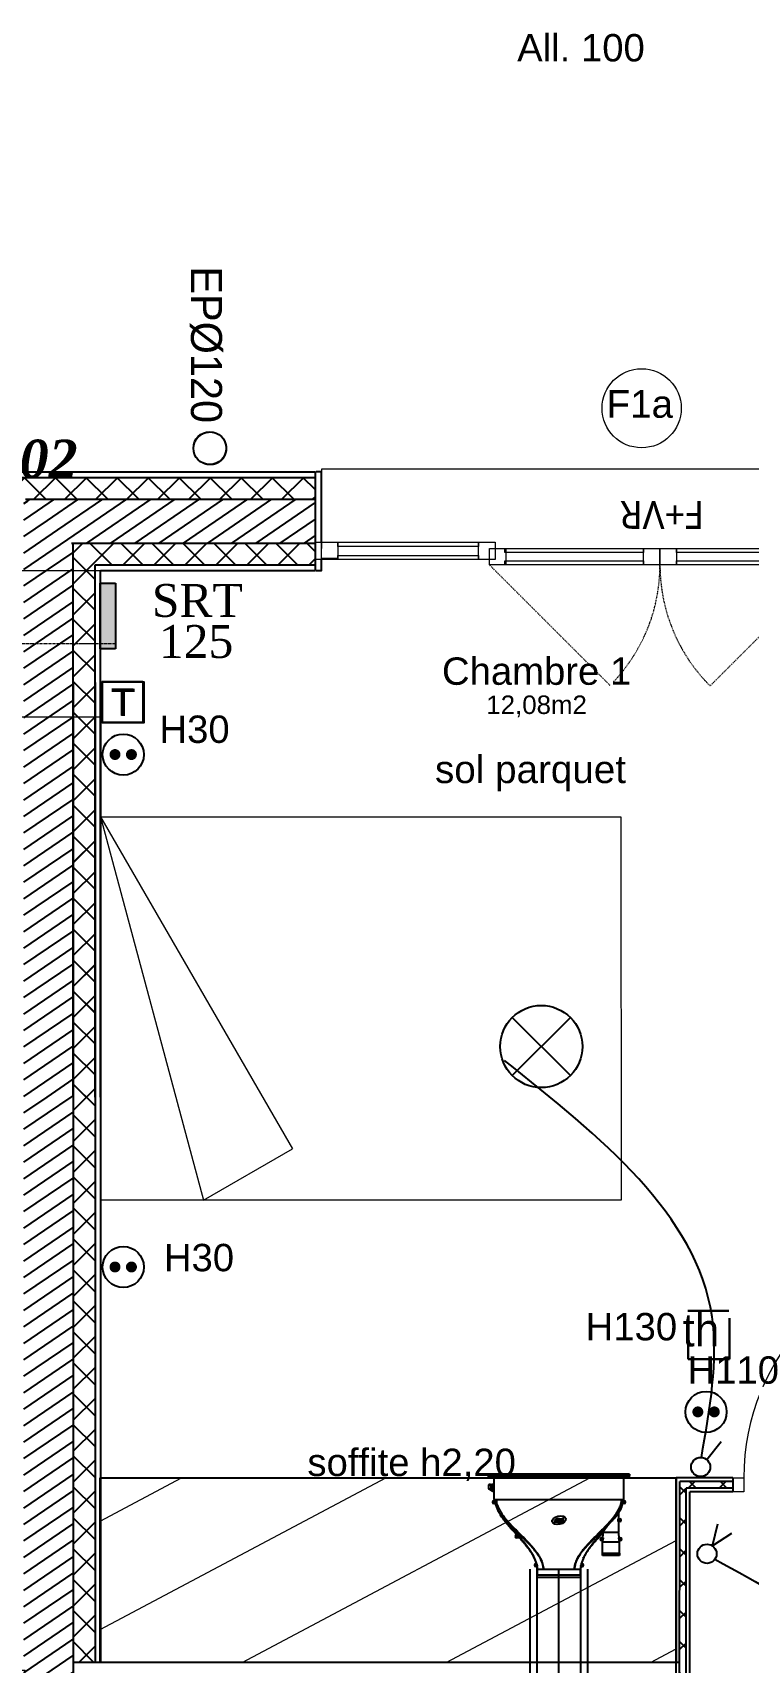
# Model space of a CAD drawing. Header units: millimetres. Extents: x 522027 to 600964, y -380282 to -298602.
# Drawn here: x 582096 to 584708, y -340004 to -334051 of the extents above; entities that cross this region are included whole.
import ezdxf

# ---------------------------------------------------------------- set-up
doc = ezdxf.new("R2010")
doc.units = ezdxf.units.MM
doc.set_wipeout_variables(frame=1)
for name, pattern in [('prelem_vmc', [0.222222, 0.111111, -0.111111]), ('prlm_eu-4', [1.574803, 0.984252, -0.19685, 0.19685, -0.19685]), ('Style de ligne -1', [0.41664, 0.20828, -0.20836])]:
    doc.linetypes.add(name, pattern=pattern)
for name, color, linetype in [('3-BAT C-Niveau -2', 7, 'Continuous'), ('prlm-CHAUFF', 4, 'Continuous'), ('prlm-EAU-EPEXT', 145, 'Continuous'), ('prlm-ELEC-CFA', 1, 'Continuous')]:
    doc.layers.add(name, color=color, linetype=linetype)
for name, color, linetype, lineweight in [('faux plafond', 9, 'Continuous', 15), ('prlm-ELEC-CFO', 1, 'Continuous', 25), ('prlm-VMC', 82, 'Continuous', 25)]:
    doc.layers.add(name, color=color, linetype=linetype, lineweight=lineweight)
doc.styles.add('Arial', font='arial.ttf')
doc.styles.add('Futura Std Book', font='')
doc.styles.add('Helvetica', font='arial.ttf')
doc.styles.add('Lucida Grande', font='')
doc.styles.add('prlm-eau-ep', font='timesbi.ttf', dxfattribs={"height": 18})
doc.styles.add('prlm-elec-cfa', font='comic.ttf', dxfattribs={"height": 12})
doc.styles.add('prlm-vmc', font='pala.ttf', dxfattribs={"height": 14})
doc.styles.get("Standard").update_dxf_attribs({"font": 'arial.ttf'})
doc.styles.get('Futura Std Book').set_extended_font_data('Futura Std Book')
doc.styles.get('Lucida Grande').set_extended_font_data('Lucida Grande')
pattern_1 = [(34.276399, (505201.977, 142745.115), (-23.42441, 44.173488), [])]

# ---------------------------------------------------------------- blocks, each defined once
blk = doc.blocks.new('Groupe-34-1')
at = {"color": 7, "linetype": 'Continuous', "lineweight": 13}
for p, q in [((16523.13, -45693.04), (16586.08, -45823.61)), ((16523.13, -45693.04), (16549.22, -45830.59)), ((16523.13, -45693.04), (16614.5, -45799.12)), ((16586.08, -45823.61), (16614.55, -45799.07)), ((16586.08, -45823.61), (16549.15, -45830.6))]:
    blk.add_line(p, q, dxfattribs=at)
at = {"color": 7, "linetype": 'Continuous', "lineweight": 13, "flags": 128}
blk.add_lwpolyline([(16709.8, -45657.64), (16735.89, -45795.18), (16549.22, -45830.59), (16523.13, -45693.04)], close=True, dxfattribs=at)
blk = doc.blocks.new('Sol parquet')
at = {"color": 7, "insert": (0, -0.78), "char_height": 10.0872, "attachment_point": 2, "line_spacing_factor": 0.834288, "style": 'Helvetica'}
blk.add_mtext('sol parquet', dxfattribs=at)
blk = doc.blocks.new('Groupe-42-1')
at = {"color": 7, "linetype": 'Continuous', "lineweight": 18}
for p, q in [((16637.99, -45992.43), (16676.97, -45999.33)), ((16637.11, -46001.18), (16674.43, -46026.15)), ((16630.87, -46006.35), (16655.22, -46041.81))]:
    blk.add_line(p, q, dxfattribs=at)
at = {"color": 7, "linetype": 'Continuous', "lineweight": 13, "flags": 128}
blk.add_lwpolyline([(16640.91, -46071.55), (16626.02, -45992.95), (16704.63, -45978.06), (16719.51, -46056.67)], close=True, dxfattribs=at)
blk = doc.blocks.new('Groupe-59-1')
at = {"color": 7, "linetype": 'Continuous', "lineweight": 13}
for p, q in [((16517.17, -46011.34), (16554.1, -46004.36)), ((16580.12, -46141.91), (16554.03, -46004.37)), ((16517.17, -46011.34), (16488.7, -46035.89)), ((16580.12, -46141.91), (16517.17, -46011.34)), ((16580.12, -46141.91), (16488.75, -46035.84))]:
    blk.add_line(p, q, dxfattribs=at)
at = {"color": 7, "linetype": 'Continuous', "lineweight": 13, "flags": 128}
blk.add_lwpolyline([(16393.45, -46177.32), (16367.36, -46039.77), (16554.03, -46004.37), (16580.12, -46141.91)], close=True, dxfattribs=at)
blk = doc.blocks.new('FENETRE TYPE 1')
at = {"color": 7, "linetype": 'Style de ligne -1', "lineweight": 5}
for p, q in [((48.17, 60.17), (4, 16)), ((84.68, 59.99), (128.67, 16))]:
    blk.add_line(p, q, dxfattribs=at)
at = {"color": 7, "linetype": 'Continuous', "lineweight": 13}
blk.add_line((0, 16), (0, 14), dxfattribs=at)
at = {"color": 7, "linetype": 'Continuous', "lineweight": 25, "flags": 128}
for points in [[(-2, 18), (0, 18), (0, 14)], [(192, 18), (190, 18), (190, 14)], [(0, 8), (0, -18), (-2, -18)], [(190, 7.7), (190, -18), (192, -18)]]:
    blk.add_lwpolyline(points, dxfattribs=at)
at = {"color": 7, "linetype": 'Continuous', "lineweight": 13, "flags": 128}
for points in [[(-2, 14), (6, 14), (6, 8), (-2, 8)], [(4, 16), (10, 16), (10, 10), (4, 10)], [(10, 16), (60.46, 16), (60.46, 14.5), (10, 14.5)], [(60.46, 16), (66.46, 16), (66.46, 10), (60.46, 10)], [(66.46, 16), (72.46, 16), (72.46, 10), (66.46, 10)], [(72.46, 16), (123.05, 16), (123.05, 14.5), (72.46, 14.5)], [(122.67, 16), (128.67, 16), (128.67, 10), (122.67, 10)], [(126.67, 14), (132.67, 14), (132.67, 7.7), (126.67, 7.7)], [(132.67, 14), (184, 14), (184, 12.5), (132.67, 12.5)], [(184, 14), (192.25, 14), (192.25, 7.7), (184, 7.7)], [(184, 13.7), (190, 13.7), (190, 7.7), (184, 7.7)], [(10, 11.5), (60.46, 11.5), (60.46, 10), (10, 10)], [(72.46, 11.5), (123.05, 11.5), (123.05, 10), (72.46, 10)], [(132.67, 9.2), (184, 9.2), (184, 7.7), (132.67, 7.7)]]:
    blk.add_lwpolyline(points, close=True, dxfattribs=at)
blk.add_lwpolyline([(0, 10), (0, -19), (190, -19), (190, 10)], dxfattribs=at)
at = {"color": 7, "linetype": 'Style de ligne -1', "lineweight": 5}
for centre, radius, start, end in [((4, 16), 62.46, 360, 45), ((128.67, 16), 62.21, 136.63922, 180)]:
    blk.add_arc(centre, radius, start, end, dxfattribs=at)
at = {"color": 7, "insert": (50.38, 2.81), "char_height": 10.161, "attachment_point": 1, "line_spacing_factor": 0.978845, "style": 'Lucida Grande'}
blk.add_mtext('F+VR ', dxfattribs=at)
blk = doc.blocks.new('Groupe-120-1')
at = {"color": 7, "linetype": 'Continuous', "lineweight": 5}
blk.add_circle((16689.45, -45509.63), 14.45, dxfattribs=at)
at = {"color": 7, "insert": (16675.64, -45505.52), "char_height": 10.087, "attachment_point": 1, "rotation": 10.72359, "line_spacing_factor": 0.834288, "style": 'Helvetica'}
blk.add_mtext('F1a', dxfattribs=at)
blk = doc.blocks.new('Groupe-166-1')
at = {"color": 7, "linetype": 'Continuous', "lineweight": 5}
blk.add_open_spline([(16541.43, -45557.9), (16542.63, -45556.84), (16543.64, -45553.8), (16543, -45550.66), (16540.88, -45548.26), (16537.84, -45547.25), (16534.7, -45547.89), (16532.3, -45550.01), (16531.29, -45553.05), (16531.93, -45556.19), (16534.05, -45558.59), (16537.09, -45559.6), (16540.23, -45558.96), (16541.43, -45557.9)], degree=2, dxfattribs=at)
blk = doc.blocks.new('Groupe-167-1')
at = {"color": 7}
blk.add_blockref('Groupe-166-1', (0, 0), dxfattribs=at)
at = {"color": 7, "insert": (16529.3, -45487.21), "char_height": 11.327, "attachment_point": 1, "rotation": 280.72359, "line_spacing_factor": 0.962448, "style": 'Futura Std Book'}
blk.add_mtext('EPØ120', dxfattribs=at)
blk = doc.blocks.new('MTC 125-H3')
at = {"color": 8, "linetype": 'prlm_eu-4', "lineweight": 18, "true_color": 0x808080}
for q in [(0, 25.57), (0, 19.68)]:
    blk.add_line((0, -23.6), q, dxfattribs=at)
at = {"color": 7, "linetype": 'Continuous', "lineweight": 18, "flags": 128}
blk.add_lwpolyline([(3.09, 42.18), (-3.09, 42.18), (-5.59, 42.18), (0, 29.68), (5.59, 42.18)], close=True, dxfattribs=at)
at = {"color": 7, "linetype": 'Continuous', "lineweight": 13, "flags": 128}
blk.add_lwpolyline([(-26.8, 18.02), (26.8, 18.02), (26.8, -18), (-26.8, -18)], close=True, dxfattribs=at)
at = {"color": 1, "linetype": 'prelem_vmc', "lineweight": 13, "flags": 128}
blk.add_lwpolyline([(-26.8, 18.02), (26.8, 18.02), (26.8, -18), (-26.8, -18)], close=True, dxfattribs=at)
at = {"color": 7, "insert": (-9.53, 77.85), "char_height": 7.5654, "attachment_point": 2, "rotation": 90, "line_spacing_factor": 0.834288, "style": 'Helvetica'}
blk.add_mtext("Entrée d'air\\P maçonnée", dxfattribs=at)
blk = doc.blocks.new('xi.VV')
at = {"layer": 'prlm-ELEC-CFO', "color": 0}
blk.add_lwpolyline([(6.95, 3.42), (0.01, -1.13), (1.91, 6.95)], dxfattribs=at)
blk.add_circle((-2, -4), 3.5, dxfattribs=at)
blk = doc.blocks.new('xi.TEL')
at = {"layer": 'prlm-ELEC-CFA', "color": 0, "linetype": 'ByBlock', "lineweight": -2, "flags": 128}
blk.add_lwpolyline([(-7.5, 7.5), (7.5, 7.5), (7.5, -7.5), (-7.5, -7.5)], close=True, dxfattribs=at)
at = {"layer": 'prlm-ELEC-CFA', "color": 0, "linetype": 'ByBlock', "insert": (0, 0), "char_height": 10, "width": 11.36, "attachment_point": 5}
blk.add_mtext('{\\fVerdana|b0|i0|c0|p34;T}', dxfattribs=at)
blk = doc.blocks.new('xi.PC')
at = {"color": 0, "lineweight": 5}
blk.add_wipeout([(-7.5, -7.5), (7.5, -7.5), (7.5, 7.5), (-7.5, 7.5)], dxfattribs=at).dxf.layer = 'prlm-ELEC-CFO'
at = {"layer": 'prlm-ELEC-CFO', "color": 0, "linetype": 'ByBlock', "lineweight": 5, "const_width": 2}
for points in [[(-4, 0, 1), (-2, 0, 1)], [(2, 0, 1), (4, 0, 1)]]:
    blk.add_lwpolyline(points, format="xyb", close=True, dxfattribs=at)
at = {"layer": 'prlm-ELEC-CFO', "color": 0, "linetype": 'ByBlock', "lineweight": -2}
blk.add_circle((0, 0), 7.5, dxfattribs=at)
blk = doc.blocks.new('xi.PCHD')
at = {"color": 0, "lineweight": 5}
blk.add_wipeout([(-7.5, -7.5), (7.5, -7.5), (7.5, 7.5), (-7.5, 7.5)], dxfattribs=at).dxf.layer = 'prlm-ELEC-CFO'
at = {"layer": 'prlm-ELEC-CFO', "color": 0, "linetype": 'ByBlock', "lineweight": 5, "const_width": 2}
for points in [[(-4, 0, 1), (-2, 0, 1)], [(2, 0, 1), (4, 0, 1)]]:
    blk.add_lwpolyline(points, format="xyb", close=True, dxfattribs=at)
at = {"layer": 'prlm-ELEC-CFO', "color": 0, "linetype": 'ByBlock', "lineweight": -2}
blk.add_circle((0, 0), 7.5, dxfattribs=at)
blk = doc.blocks.new('xi.SA')
at = {"layer": 'prlm-ELEC-CFO', "color": 0}
blk.add_lwpolyline([(0.2, -1.28), (5.5, 5.28)], dxfattribs=at)
blk.add_circle((-2, -4), 3.5, dxfattribs=at)
blk = doc.blocks.new('xi.PTCE')
at = {"layer": 'prlm-ELEC-CFO', "color": 0}
for points in [[(-10.61, 10.61), (10.61, -10.61)], [(10.61, 10.61), (-10.61, -10.61)]]:
    blk.add_lwpolyline(points, dxfattribs=at)
at = {"layer": 'prlm-ELEC-CFO', "color": 0, "linetype": 'ByBlock'}
blk.add_circle((0, 0), 15, dxfattribs=at)

msp = doc.modelspace()

# ---------------------------------------------------------------- hatches: boundary and pattern name
h = msp.add_hatch()
h.set_pattern_fill('02_ISOLANT', color=256, scale=10, angle=89.98348, style=0, pattern_type=2)
h.set_pattern_definition([(134.983475, (505019.33, 142779.7), (-56.584855, -56.552225), []), (224.983475, (505019.33, 142779.7), (-56.552225, 56.584855), [])])
h.paths.add_polyline_path([(584457.2, -341011.5), (584481.2, -341011.5), (584481.7, -339367.3), (584457.7, -339343.3)])
h = msp.add_hatch()
h.set_pattern_fill('02_ISOLANT', color=256, scale=10, angle=-179.99942, style=0, pattern_type=2)
h.set_pattern_definition([(225.000578, (505019.33, 142779.7), (56.569113, -56.567972), []), (315.000578, (505019.33, 142779.7), (-56.567972, -56.569113), [])])
h.paths.add_polyline_path([(584652.2, -339367.3), (584652.2, -339343.3), (584457.7, -339343.3), (584481.7, -339367.3)])
at = {"layer": '3-BAT C-Niveau -2'}
h = msp.add_hatch(dxfattribs=at)
h.set_pattern_fill('02_ISOLANT', color=256, scale=10, angle=-0.00001, style=0, pattern_type=2)
h.set_pattern_definition([(44.999993, (505019.33, 142779.7), (-56.568536, 56.568549), []), (134.999993, (505019.33, 142779.7), (56.568549, 56.568536), [])])
h.paths.add_polyline_path([(581984.8, -335675.6), (582069.3, -335755.6), (583127.8, -335755.6), (583127.8, -335675.6)])
h = msp.add_hatch(dxfattribs=at)
h.set_pattern_fill('MURS MACONNERIE-2', color=256, scale=10, angle=-10.7236, style=0, pattern_type=2)
h.set_pattern_definition(pattern_1)
h.paths.add_polyline_path([(582063.7, -337938.9), (582243.7, -337938.9), (582243.7, -335920.9), (582063.7, -335750.4)])
h = msp.add_hatch(dxfattribs=at)
h.set_pattern_fill('MURS MACONNERIE-2', color=256, scale=10, angle=-10.7236, style=0, pattern_type=2)
h.set_pattern_definition(pattern_1)
h.paths.add_polyline_path([(582069.3, -335755.6), (582238.2, -335915.6), (583127.8, -335915.6), (583127.8, -335755.6)])
h = msp.add_hatch(dxfattribs=at)
h.set_pattern_fill('02_ISOLANT', color=256, scale=10, angle=-0.00001, style=0, pattern_type=2)
h.set_pattern_definition([(44.999993, (505019.33, 142779.7), (-56.568536, 56.568549), []), (134.999993, (505019.33, 142779.7), (56.568549, 56.568536), [])])
h.paths.add_polyline_path([(582238.2, -335915.6), (582322.6, -335995.6), (583127.8, -335995.6), (583127.8, -335915.6)])
h = msp.add_hatch(dxfattribs=at)
h.set_pattern_fill('02_ISOLANT', color=256, scale=10, angle=89.99999, style=0, pattern_type=2)
h.set_pattern_definition([(134.999993, (505019.33, 142779.7), (-56.568549, -56.568536), []), (224.999993, (505019.33, 142779.7), (-56.568536, 56.568549), [])])
h.paths.add_polyline_path([(582243.7, -337938.9), (582323.7, -337938.9), (582323.7, -335996.7), (582243.7, -335920.9)])
h = msp.add_hatch(dxfattribs=at)
h.set_pattern_fill('02_ISOLANT', color=256, scale=10, angle=-90.00001, style=0, pattern_type=2)
h.set_pattern_definition([(314.999993, (505019.33, 142779.7), (56.568549, 56.568536), []), (44.999993, (505019.33, 142779.7), (56.568536, -56.568549), [])])
h.paths.add_polyline_path([(582323.6, -336424.5), (582243.6, -336424.5), (582243.6, -340003.6), (582323.6, -340003.6)])
h = msp.add_hatch(dxfattribs=at)
h.set_pattern_fill('MURS MACONNERIE-2', color=256, scale=10, angle=-10.7236, style=0, pattern_type=2)
h.set_pattern_definition(pattern_1)
h.paths.add_polyline_path([(582063.6, -342629.2), (582243.6, -342629.2), (582243.7, -337938.9), (582063.7, -337938.9)])
at = {"layer": 'faux plafond'}
h = msp.add_hatch(dxfattribs=at)
h.set_pattern_fill('BA 13', color=256, scale=10, angle=-10.7236, style=0, pattern_type=2)
h.set_pattern_definition([(207.93621, (505019.33, 142779.7), (-142.2261, 319.79952), [])])
h.paths.add_polyline_path([(582341.8, -339330.3), (584444.6, -339330.3), (584444.6, -340003.6), (582341.8, -340003.6)])
at = {"layer": 'prlm-VMC'}
msp.add_hatch(color=256, dxfattribs=at).paths.add_polyline_path([(582398.1, -336062.2), (582398.1, -336302.2), (582342.1, -336302.2), (582342.1, -336062.2)])

# ---------------------------------------------------------------- linework, layer by layer
for p, q in [((584444.2, -341011.5), (584444.7, -339330.3)), ((584444.2, -341011.5), (584444.7, -339330.3)), ((584652.2, -339330.3), (584444.7, -339330.3)), ((584457.2, -341011.5), (584457.7, -339343.3)), ((584457.2, -341011.5), (584457.7, -339343.3)), ((584652.2, -339343.3), (584457.7, -339343.3)), ((584652.2, -339343.3), (584457.7, -339343.3)), ((584652.2, -339330.3), (584652.2, -339380.3)), ((584481.2, -341011.5), (584481.7, -339367.3)), ((584481.2, -341011.5), (584481.7, -339367.3)), ((584652.2, -339367.3), (584481.7, -339367.3)), ((584652.2, -339367.3), (584481.7, -339367.3)), ((584494.2, -341011.5), (584494.7, -339380.3)), ((584652.2, -339380.3), (584494.7, -339380.3)), ((584652.2, -339380.3), (584494.7, -339380.3)), ((584454.7, -340003.8), (582243.6, -340003.6)), ((582793.5, -340003.6), (582243.6, -340003.6))]:
    msp.add_line(p, q)
at = {"ltscale": 50.8, "flags": 128}
msp.add_lwpolyline([(582341.8, -339330.3), (584444.6, -339330.3), (584444.6, -340003.6), (582341.8, -340003.6)], close=True, dxfattribs=at)
at = {"color": 7, "linetype": 'Continuous', "lineweight": 13, "flags": 128}
msp.add_lwpolyline([(584652.2, -339330.3), (584692.2, -339330.3), (584692.2, -339380.3), (584652.2, -339380.3)], close=True, dxfattribs=at)
at = {"color": 7, "linetype": 'Continuous', "lineweight": 5}
msp.add_arc((585522.2, -339330.3), 830.5, 92.07027, 180.00058, dxfattribs=at)
at = {"layer": '3-BAT C-Niveau -2'}
for p, q in [((581963.7, -335655.6), (583127.8, -335655.6)), ((581963.7, -335655.6), (583127.8, -335655.6)), ((583127.8, -336015.6), (583127.8, -335655.6)), ((581984.8, -335675.6), (583127.8, -335675.6)), ((582069.3, -335755.6), (583127.8, -335755.6)), ((582069.3, -335755.6), (583127.8, -335755.6)), ((582238.2, -335915.6), (583127.8, -335915.6)), ((582243.7, -337938.9), (582243.7, -335920.9)), ((582322.6, -335995.6), (583127.8, -335995.6)), ((582323.7, -337938.9), (582323.7, -335996.7)), ((582343.7, -337938.9), (582343.7, -336015.6)), ((582343.7, -337938.9), (582343.7, -336015.6)), ((582343.7, -336015.6), (583127.8, -336015.6)), ((582343.7, -336015.6), (583127.8, -336015.6)), ((582243.6, -336424.5), (582243.6, -340003.6)), ((582243.6, -336424.5), (582243.6, -340003.6)), ((582323.6, -336424.5), (582323.6, -340003.6)), ((582343.6, -336424.5), (582343.6, -340003.6)), ((582343.6, -336424.5), (582343.6, -340003.6)), ((582243.7, -337938.9), (582243.6, -342629.2)), ((582243.7, -337938.9), (582243.6, -342629.2))]:
    msp.add_line(p, q, dxfattribs=at)
at = {"layer": 'prlm-CHAUFF', "ltscale": 50}
for p, q in [((583759.4, -339315.9), (583759.4, -339320.8)), ((584274.4, -339315.9), (583759.4, -339315.9)), ((583759.4, -339320.8), (584274.4, -339320.8)), ((583759.4, -339321.6), (583759.4, -339320.8)), ((583759.4, -339328.9), (583759.4, -339321.6)), ((584274.4, -339321.6), (583759.4, -339321.6)), ((583759.4, -339328.9), (584274.4, -339328.9)), ((583759.8, -339355.4), (583760.2, -339354.9)), ((583769.7, -339355.4), (583759.8, -339355.4)), ((583759.8, -339355.4), (583759.8, -339369)), ((583760.2, -339354.9), (583760.3, -339354.9)), ((583760.3, -339354.9), (583770.5, -339354.9)), ((583761.4, -339354), (583760.5, -339354.9)), ((583761.8, -339354), (583760.9, -339354.9)), ((583761.6, -339354.2), (583761.4, -339354)), ((583762.4, -339354), (583761.5, -339354.9)), ((583762.1, -339354.3), (583761.8, -339354)), ((583763.3, -339354), (583762.4, -339354.9)), ((583762.9, -339354.4), (583762.4, -339354)), ((583763.8, -339354.5), (583763.3, -339354)), ((583764.3, -339354), (583763.4, -339354.9)), ((583764, -339354), (583763.6, -339354.3)), ((583764.2, -339354.2), (583764, -339354)), ((583765, -339354.6), (583764.3, -339354)), ((583765.6, -339354), (583764.7, -339354.9)), ((583766.3, -339354.7), (583765.6, -339354)), ((583766.4, -339354), (583766, -339354.4)), ((583767.1, -339354), (583766.2, -339354.9)), ((583766.7, -339354.3), (583766.4, -339354)), ((583767.9, -339354.8), (583767.1, -339354)), ((583768.7, -339354), (583767.8, -339354.9)), ((583769.6, -339354.9), (583768.7, -339354)), ((583769.2, -339354), (583769, -339354.2)), ((583769.9, -339354.7), (583769.2, -339354)), ((583770.6, -339354), (583769.7, -339354.9)), ((583769.7, -339355.4), (583770.5, -339354.9)), ((583769.7, -339369), (583769.7, -339355.4)), ((583770.5, -339354.9), (583776.3, -339354.9)), ((583770.5, -339354.9), (583770.5, -339354.9)), ((583770.5, -339354.9), (583770.5, -339369.3)), ((583771.5, -339354.9), (583770.6, -339354)), ((583772.1, -339354), (583771.3, -339354.7)), ((583772.6, -339354.6), (583772.1, -339354)), ((583773.2, -339354), (583772.3, -339354.9)), ((583774.1, -339354.9), (583773.2, -339354)), ((583774.5, -339354), (583773.9, -339354.6)), ((583775.1, -339354.5), (583774.5, -339354)), ((583775.6, -339354), (583774.7, -339354.9)), ((583776.5, -339354.9), (583775.6, -339354)), ((583779.9, -339354.9), (583776.3, -339354.9)), ((583776.3, -339354.9), (583776.3, -339373)), ((583778, -339354), (583777.1, -339354.9)), ((583778.9, -339354.9), (583778, -339354)), ((584254.4, -339315.9), (583779.4, -339315.9)), ((583779.4, -339316), (583779.4, -339315.9)), ((583779.4, -339315.9), (583779.6, -339316)), ((583779.4, -339316), (584254.4, -339316)), ((584254.4, -339316.1), (583779.4, -339316.1)), ((583779.4, -339316.3), (583779.4, -339316.1)), ((583779.4, -339316.1), (583780.1, -339316.3)), ((583779.4, -339316.3), (584254.4, -339316.3)), ((584254.4, -339316.5), (583779.4, -339316.5)), ((583779.4, -339316.9), (583779.4, -339316.5)), ((583779.4, -339316.5), (583780.5, -339316.9)), ((583779.4, -339316.9), (584254.4, -339316.9)), ((584254.4, -339317.3), (583779.4, -339317.3)), ((583779.4, -339317.8), (583779.4, -339317.3)), ((583779.4, -339317.3), (583780.9, -339317.8)), ((583779.4, -339317.8), (584254.4, -339317.8)), ((584254.4, -339318.3), (583779.4, -339318.3)), ((583779.4, -339318.9), (583779.4, -339318.3)), ((583779.4, -339318.3), (583781.4, -339318.9)), ((583779.4, -339318.9), (584254.4, -339318.9)), ((583779.9, -339354.5), (583779.5, -339354.9)), ((583779.9, -339408.9), (583779.9, -339328.9)), ((584252.4, -339318.9), (584254.4, -339318.3)), ((584252.8, -339317.8), (584254.4, -339317.3)), ((584253.3, -339316.9), (584254.4, -339316.5)), ((584253.7, -339316.3), (584254.4, -339316.1)), ((584253.9, -339408.9), (584253.9, -339328.9)), ((584254.2, -339316), (584254.4, -339315.9)), ((584254.4, -339315.9), (584254.4, -339316)), ((584254.4, -339316.1), (584254.4, -339316.3)), ((584254.4, -339316.5), (584254.4, -339316.9)), ((584254.4, -339317.3), (584254.4, -339317.8)), ((584254.4, -339318.3), (584254.4, -339318.9)), ((584274.4, -339315.9), (584274.4, -339320.8)), ((584274.4, -339320.8), (584274.4, -339321.6)), ((584274.4, -339328.9), (584274.4, -339321.6)), ((583766.3, -339373.5), (583762.9, -339371.3)), ((583764.1, -339371.4), (583766.7, -339373.1)), ((583766.3, -339373.5), (583766.7, -339373.1)), ((583766.5, -339373.6), (583766.3, -339373.5)), ((583766.5, -339373.6), (583766.8, -339373.2)), ((583772.5, -339377.2), (583766.5, -339373.6)), ((583766.7, -339373.1), (583766.7, -339371.4)), ((583766.7, -339373.1), (583766.8, -339373.2)), ((583766.8, -339371.4), (583766.8, -339373.2)), ((583766.8, -339373.2), (583772.8, -339376.8)), ((583770.5, -339369.3), (583769.7, -339369)), ((583770.5, -339369.3), (583776.3, -339373)), ((583771.5, -339371.3), (583774.9, -339373.5)), ((583772.8, -339376.8), (583772.5, -339377.2)), ((583772.8, -339376.8), (583772.8, -339372.1)), ((583773.3, -339372.5), (583773.3, -339377.4)), ((583773.3, -339377.4), (583773.6, -339377.8)), ((583773.3, -339377.4), (583773.3, -339377.4)), ((583774.9, -339373.5), (583775.1, -339373.6)), ((583775.1, -339373.6), (583779.9, -339376.9)), ((583776.3, -339373), (583779.9, -339375.5)), ((583777.3, -339419.4), (583777.3, -339418.4)), ((583777.3, -339418.4), (583778.4, -339418.4)), ((583778.4, -339417.3), (583779.4, -339417.3)), ((583778.4, -339418.4), (583778.4, -339417.3)), ((583778.9, -339413.9), (583783.3, -339413.9)), ((583779.4, -339417.3), (583779.4, -339418.4)), ((583779.4, -339418.4), (583780.5, -339418.4)), ((583779.9, -339408.9), (584253.9, -339408.9)), ((583780.5, -339418.4), (583780.5, -339419.4)), ((583783.3, -339413), (583783.3, -339413.9)), ((584250.5, -339413), (584250.5, -339413.9)), ((584250.5, -339413.9), (584254.9, -339413.9)), ((584253.3, -339419.4), (584253.3, -339418.4)), ((584253.3, -339418.4), (584254.4, -339418.4)), ((584254.4, -339417.3), (584255.4, -339417.3)), ((584254.4, -339418.4), (584254.4, -339417.3)), ((584255.4, -339417.3), (584255.4, -339418.4)), ((584255.4, -339418.4), (584256.5, -339418.4)), ((584256.5, -339418.4), (584256.5, -339419.4)), ((583778.4, -339419.4), (583777.3, -339419.4)), ((583778.4, -339420.4), (583778.4, -339419.4)), ((583779.4, -339420.4), (583778.4, -339420.4)), ((583785, -339423.9), (583778.9, -339423.9)), ((583779.4, -339419.4), (583779.4, -339420.4)), ((583780.5, -339419.4), (583779.4, -339419.4)), ((584234.9, -339457.7), (584234.9, -339478.9)), ((584234.9, -339457.7), (584234.9, -339478.9)), ((584254.9, -339423.9), (584248.8, -339423.9)), ((584254.4, -339419.4), (584253.3, -339419.4)), ((584254.4, -339420.4), (584254.4, -339419.4)), ((584255.4, -339420.4), (584254.4, -339420.4)), ((584255.4, -339419.4), (584255.4, -339420.4)), ((584256.5, -339419.4), (584255.4, -339419.4)), ((584178.9, -339527.3), (584158.2, -339548.9)), ((584158.2, -339548.9), (584178.9, -339527.3)), ((584178.9, -339527.3), (584178.9, -339528.9)), ((584178.9, -339527.3), (584178.9, -339528.9)), ((584234.9, -339528.9), (584178.9, -339528.9)), ((584233.4, -339488.9), (584233.4, -339478.9)), ((584233.4, -339478.9), (584238.9, -339478.9)), ((584238.9, -339488.9), (584233.4, -339488.9)), ((584234.9, -339488.9), (584234.9, -339528.9)), ((584234.9, -339488.9), (584234.9, -339528.9)), ((584237.3, -339484.4), (584237.3, -339483.4)), ((584237.3, -339483.4), (584238.4, -339483.4)), ((584238.4, -339484.4), (584237.3, -339484.4)), ((584238.4, -339482.3), (584239.4, -339482.3)), ((584238.4, -339483.4), (584238.4, -339482.3)), ((584238.4, -339485.4), (584238.4, -339484.4)), ((584239.4, -339485.4), (584238.4, -339485.4)), ((584239.4, -339482.3), (584239.4, -339483.4)), ((584239.4, -339483.4), (584240.5, -339483.4)), ((584239.4, -339484.4), (584239.4, -339485.4)), ((584240.5, -339484.4), (584239.4, -339484.4)), ((584240.5, -339483.4), (584240.5, -339484.4)), ((583860.9, -339544.4), (583860.9, -339543.4)), ((583860.9, -339543.4), (583862, -339543.4)), ((583862, -339544.4), (583860.9, -339544.4)), ((583862, -339542.3), (583863, -339542.3)), ((583862, -339543.4), (583862, -339542.3)), ((583862, -339545.4), (583862, -339544.4)), ((583863, -339545.4), (583862, -339545.4)), ((583862.5, -339538.9), (583868.6, -339538.9)), ((583878.6, -339548.9), (583862.5, -339548.9)), ((583863, -339542.3), (583863, -339543.4)), ((583863, -339543.4), (583864, -339543.4)), ((583863, -339544.4), (583863, -339545.4)), ((583864, -339544.4), (583863, -339544.4)), ((583864, -339543.4), (583864, -339544.4)), ((583868.6, -339538.9), (583878.6, -339548.9)), ((584171.3, -339554.4), (584171.3, -339553.4)), ((584171.3, -339553.4), (584172.4, -339553.4)), ((584172.4, -339554.4), (584171.3, -339554.4)), ((584172.4, -339552.3), (584173.4, -339552.3)), ((584172.4, -339553.4), (584172.4, -339552.3)), ((584172.4, -339555.4), (584172.4, -339554.4)), ((584173.4, -339555.4), (584172.4, -339555.4)), ((584172.9, -339548.9), (584178.4, -339548.9)), ((584177.2, -339558.9), (584172.9, -339558.9)), ((584173.4, -339552.3), (584173.4, -339553.4)), ((584173.4, -339553.4), (584174.5, -339553.4)), ((584173.4, -339554.4), (584173.4, -339555.4)), ((584174.5, -339554.4), (584173.4, -339554.4)), ((584174.5, -339553.4), (584174.5, -339554.4)), ((584175.4, -339563.9), (584238.4, -339563.9)), ((584175.4, -339604.9), (584175.4, -339563.9)), ((584175.4, -339604.9), (584175.4, -339563.9)), ((584178.4, -339549.4), (584177.2, -339558.9)), ((584178.4, -339548.9), (584178.4, -339549.4)), ((584235.4, -339549.4), (584235.4, -339548.9)), ((584235.4, -339548.9), (584240.9, -339548.9)), ((584236.6, -339558.9), (584235.4, -339549.4)), ((584240.9, -339558.9), (584236.6, -339558.9)), ((584238.4, -339604.9), (584238.4, -339563.9)), ((584238.4, -339604.9), (584238.4, -339563.9)), ((584239.3, -339554.4), (584239.3, -339553.4)), ((584239.3, -339553.4), (584240.4, -339553.4)), ((584240.4, -339554.4), (584239.3, -339554.4)), ((584240.4, -339552.3), (584241.4, -339552.3)), ((584240.4, -339553.4), (584240.4, -339552.3)), ((584240.4, -339555.4), (584240.4, -339554.4)), ((584241.4, -339555.4), (584240.4, -339555.4)), ((584241.4, -339552.3), (584241.4, -339553.4)), ((584241.4, -339553.4), (584242.5, -339553.4)), ((584242.5, -339554.4), (584241.4, -339554.4)), ((584241.4, -339554.4), (584241.4, -339555.4)), ((584242.5, -339553.4), (584242.5, -339554.4)), ((583922.8, -339613.7), (583923.1, -339613.7)), ((583925.7, -339619.1), (583926, -339619.1)), ((583930.7, -339648.4), (583931.8, -339648.4)), ((583930.7, -339649.4), (583930.7, -339648.4)), ((583931.8, -339649.4), (583930.7, -339649.4)), ((583931.8, -339647.3), (583932.8, -339647.3)), ((583931.8, -339648.4), (583931.8, -339647.3)), ((583931.8, -339650.4), (583931.8, -339649.4)), ((583932.8, -339650.4), (583931.8, -339650.4)), ((583932.3, -339643.9), (583935.3, -339643.9)), ((583937.8, -339653.9), (583932.3, -339653.9)), ((583932.8, -339647.3), (583932.8, -339648.4)), ((583932.8, -339648.4), (583933.9, -339648.4)), ((583933.9, -339649.4), (583932.8, -339649.4)), ((583932.8, -339649.4), (583932.8, -339650.4)), ((583933.9, -339648.4), (583933.9, -339649.4)), ((583935.3, -339643.9), (583937.3, -339650.7)), ((583937.3, -339650.7), (583937.8, -339653.9)), ((584095.9, -339653.9), (584096.4, -339650.7)), ((584095.9, -339653.9), (584101.5, -339653.9)), ((584098.5, -339643.9), (584096.4, -339650.7)), ((584101.5, -339643.9), (584098.5, -339643.9)), ((584099.9, -339648.4), (584101, -339648.4)), ((584099.9, -339649.4), (584099.9, -339648.4)), ((584101, -339649.4), (584099.9, -339649.4)), ((584101, -339647.3), (584102, -339647.3)), ((584101, -339648.4), (584101, -339647.3)), ((584101, -339650.4), (584101, -339649.4)), ((584102, -339650.4), (584101, -339650.4)), ((584102, -339647.3), (584102, -339648.4)), ((584102, -339648.4), (584103, -339648.4)), ((584103, -339649.4), (584102, -339649.4)), ((584102, -339649.4), (584102, -339650.4)), ((584103, -339648.4), (584103, -339649.4)), ((584110.9, -339613.7), (584110.9, -339613.7)), ((584174.4, -339604.9), (584239.4, -339604.9)), ((584238.4, -339613.9), (584175.4, -339613.9)), ((584096.9, -339684.9), (583936.9, -339684.9)), ((583937.9, -339663.9), (583960.2, -339663.9)), ((583937.9, -339684.9), (583937.9, -339663.9)), ((583937.9, -339663.9), (583937.9, -339684.9)), ((584095.9, -339693.9), (583937.9, -339693.9)), ((583960.2, -339663.9), (584073.6, -339663.9)), ((584073.6, -339663.9), (584095.9, -339663.9)), ((584095.9, -339684.9), (584095.9, -339663.9)), ((584095.9, -339663.9), (584095.9, -339684.9))]:
    msp.add_line(p, q, dxfattribs=at)
at = {"layer": 'prlm-CHAUFF'}
for p, q in [((583911.9, -340840.8), (583911.9, -339663.9)), ((583936.9, -340815.8), (583936.9, -339663.9)), ((584016.9, -340735.8), (584016.9, -339663.9)), ((584096.9, -340655.8), (584096.9, -339663.9)), ((584121.9, -340630.8), (584121.9, -339663.9))]:
    msp.add_line(p, q, dxfattribs=at)
at = {"layer": 'prlm-CHAUFF', "ltscale": 50}
for centre, radius in [((583778.9, -339418.9), 3), ((583778.9, -339418.9), 2.5), ((584254.9, -339418.9), 3), ((584254.9, -339418.9), 2.5), ((584238.9, -339483.9), 3), ((584238.9, -339483.9), 2.5), ((583862.5, -339543.9), 3), ((583862.5, -339543.9), 2.5), ((584172.9, -339553.9), 3), ((584172.9, -339553.9), 2.5), ((584240.9, -339553.9), 3), ((584240.9, -339553.9), 2.5), ((583932.3, -339648.9), 3), ((583932.3, -339648.9), 2.5), ((584101.5, -339648.9), 3), ((584101.5, -339648.9), 2.5)]:
    msp.add_circle(centre, radius, dxfattribs=at)
for centre, radius, start, end in [((583834, -339268.5), 125, 233.74937, 235.0637), ((583758, -339378.1), 8.36, 54.1326, 59.24252), ((583769.3, -339383.4), 7.03, 53.03299, 62.93246), ((583769.7, -339380), 4.48, 34.67133, 45.49815), ((583778.9, -339418.9), 5, 89.99999, 269.99999), ((583834, -339268.5), 125, 241.31766, 241.59029), ((583840.5, -339256.6), 138.5, 241.91822, 244.0515), ((583839.3, -339260.1), 134.3, 242.11504, 243.76315), ((584254.9, -339418.9), 5, 269.99999, 89.99999), ((584041.7, -339321.1), 236.5, 316.40992, 324.75011), ((584131, -339395.3), 121.2, 343.72631, 346.38522), ((584464.3, -339729.3), 351, 135.71112, 139.52651), ((584238.9, -339483.9), 5, 269.99999, 89.99999), ((583862.5, -339543.9), 5, 89.99999, 269.99999), ((583791.8, -339629.9), 116.6, 39.57552, 44.02992), ((583789.3, -339632.1), 119.9, 39.63809, 43.96737), ((583585.5, -339809.5), 390, 32.55059, 40.61128), ((583585.5, -339809.5), 390, 30.13991, 40.61134), ((584448.2, -339809.5), 390, 139.38871, 149.85995), ((584448.2, -339809.5), 390, 139.38865, 149.86008), ((584242, -339629.9), 116.6, 135.97006, 140.42446), ((584244.5, -339632.1), 119.9, 136.0326, 140.36189), ((584172.9, -339553.9), 5, 89.99999, 269.99999), ((584240.9, -339553.9), 5, 269.99999, 89.99999), ((583805.8, -339678.7), 134.3, 12.9954, 36.08234), ((583747.7, -339710.6), 200.1, 27.2018, 28.9518), ((583825.3, -339672.1), 113.5, 14.41061, 27.86258), ((583932.3, -339648.9), 5, 89.99999, 269.99999), ((583860.2, -339664), 77.7, 0.05772, 7.45436), ((583859.7, -339664), 78.2, 0.07355, 7.4237), ((583865.8, -339663.8), 72.5, 359.92149, 7.83816), ((584173.6, -339664), 77.7, 172.54563, 179.94227), ((584174.1, -339664), 78.2, 172.57628, 179.92644), ((584167.6, -339663.7), 71.7, 173.90526, 180.11567), ((584167.6, -339663.7), 71.7, 172.0923, 173.54483), ((584212, -339673.6), 117.4, 152.3321, 165.44096), ((584208.4, -339672.1), 113.5, 152.1374, 165.69293), ((584101.5, -339648.9), 5, 269.99999, 89.99999), ((584286.1, -339710.6), 200.1, 151.04826, 152.79827), ((584286.1, -339710.6), 200.1, 151.04818, 152.79819), ((584194.2, -339607.2), 20, 173.25587, 199.4245), ((584194.2, -339607.2), 20, 173.25587, 199.4245), ((584219.5, -339607.2), 20, 340.57549, 6.74411), ((584219.5, -339607.2), 20, 340.57549, 6.74411), ((583956.7, -339687.2), 20, 173.25587, 199.4245), ((583956.7, -339687.2), 20, 173.25587, 199.4245), ((584077, -339687.2), 20, 340.57549, 6.74411), ((584077, -339687.2), 20, 340.57549, 6.74412)]:
    msp.add_arc(centre, radius, start, end, dxfattribs=at)
msp.add_ellipse((584016.9, -339484.4), major_axis=(-24.9, -5.7), ratio=0.600775, dxfattribs=at)
for points, knots in [([(583759.8, -339369), (583760, -339369.3), (583760.4, -339369.5), (583761.4, -339369.8), (583762.1, -339369.9), (583763.3, -339369.9), (583763.8, -339369.9), (583764.8, -339369.8), (583765.3, -339369.7), (583767, -339369.5), (583768.3, -339369.3), (583769.7, -339369)], [0, 0, 0, 0, 0.25, 0.25, 0.5, 0.5, 0.625, 0.625, 0.75, 0.75, 1, 1, 1, 1]), ([(583762.4, -339371), (583762.5, -339371), (583762.5, -339371), (583762.6, -339371.1), (583762.8, -339371.2), (583762.9, -339371.2), (583763, -339371.3), (583763.2, -339371.3), (583763.3, -339371.3), (583763.5, -339371.4), (583763.7, -339371.4), (583763.8, -339371.4), (583764, -339371.5), (583764.2, -339371.5), (583764.4, -339371.5), (583764.7, -339371.5), (583764.9, -339371.5), (583765.2, -339371.5), (583765.6, -339371.5), (583766.1, -339371.5), (583766.6, -339371.4), (583767.2, -339371.4), (583767.7, -339371.3), (583768.4, -339371.2), (583769, -339371.1), (583769.7, -339371), (583770.2, -339370.9), (583770.4, -339370.9)], [0.0304712, 0.0304712, 0.0304712, 0.0304712, 0.0599457, 0.0897682, 0.1195016, 0.1491541, 0.1787343, 0.2082505, 0.2377114, 0.2671256, 0.2965018, 0.3258487, 0.355175, 0.3844897, 0.4138015, 0.4431194, 0.4724522, 0.5018089, 0.5568669, 0.611863, 0.6668562, 0.7219052, 0.7770682, 0.8324028, 0.8879658, 0.9438132, 1, 1, 1, 1]), ([(583770.4, -339370.9), (583770.4, -339370.9), (583770.4, -339370.9), (583770.5, -339370.9), (583770.6, -339370.9), (583770.6, -339370.9), (583770.7, -339370.9), (583770.8, -339370.9), (583770.8, -339371), (583771, -339371), (583771.1, -339371.1), (583771.3, -339371.2), (583771.5, -339371.3), (583771.5, -339371.3)], [0, 0, 0, 0, 0.061789, 0.122374, 0.182441, 0.242697, 0.303842, 0.366548, 0.43144, 0.49908, 0.668346, 0.832646, 1, 1, 1, 1]), ([(583773.3, -339377.4), (583773.4, -339377.4), (583773.4, -339377.5), (583773.5, -339377.6), (583773.6, -339377.6), (583773.7, -339377.7), (583773.8, -339377.8), (583773.9, -339377.8), (583774, -339377.9), (583774.1, -339377.9), (583774.3, -339378), (583774.4, -339378), (583774.6, -339378), (583774.7, -339378), (583774.9, -339378.1), (583775, -339378.1), (583775.2, -339378.1), (583775.4, -339378.1), (583775.7, -339378.1), (583776, -339378.1), (583776.4, -339378.1), (583776.9, -339378), (583777.4, -339378), (583777.9, -339377.9), (583778.4, -339377.8), (583779, -339377.7), (583779.5, -339377.6), (583779.8, -339377.5), (583779.9, -339377.5)], [0, 0, 0, 0, 0.0300773, 0.0600539, 0.0899314, 0.1197114, 0.1493956, 0.1789856, 0.2084831, 0.2378898, 0.2672073, 0.2964374, 0.3255817, 0.3546421, 0.3836203, 0.4125181, 0.4413372, 0.4700795, 0.4987468, 0.5532579, 0.6080368, 0.6630958, 0.7184471, 0.7741027, 0.8300742, 0.8863734, 0.9430116, 0.9677174, 0.9677174, 0.9677174, 0.9677174]), ([(583779.8, -339377.9), (583779.8, -339378), (583779.7, -339378), (583779.4, -339378), (583779.1, -339378.1), (583778.8, -339378.2), (583778.5, -339378.2), (583778.3, -339378.3), (583778, -339378.3), (583777.7, -339378.3), (583777.4, -339378.4), (583777.2, -339378.4), (583776.9, -339378.4), (583776.7, -339378.5), (583776.5, -339378.5), (583776.3, -339378.5), (583776, -339378.5), (583775.8, -339378.5), (583775.5, -339378.5), (583775.1, -339378.5), (583774.8, -339378.4), (583774.5, -339378.4), (583774.3, -339378.3), (583774.1, -339378.2), (583773.9, -339378.1), (583773.7, -339378), (583773.6, -339377.9), (583773.6, -339377.8)], [0.053874, 0.053874, 0.053874, 0.053874, 0.0607104, 0.0907643, 0.1206402, 0.1503557, 0.1799287, 0.2093776, 0.238721, 0.2679778, 0.2971672, 0.3263086, 0.3554219, 0.3845269, 0.4136437, 0.4427926, 0.4719939, 0.5012681, 0.5562327, 0.6110034, 0.6657154, 0.7205017, 0.7754929, 0.8308166, 0.8865967, 0.9429527, 1, 1, 1, 1]), ([(583774.5, -339378.4), (583774.5, -339378.5), (583774.6, -339378.5), (583774.7, -339378.5), (583774.9, -339378.6), (583775, -339378.6), (583775.1, -339378.7), (583775.3, -339378.7), (583775.4, -339378.7), (583775.6, -339378.7), (583775.8, -339378.8), (583775.9, -339378.8), (583776.1, -339378.8), (583776.4, -339378.8), (583776.7, -339378.8), (583777.1, -339378.7), (583777.6, -339378.7), (583778, -339378.6), (583778.5, -339378.6), (583779, -339378.5), (583779.5, -339378.4), (583779.8, -339378.3), (583779.9, -339378.3)], [0.1059402, 0.1059402, 0.1059402, 0.1059402, 0.1359504, 0.1694868, 0.202886, 0.2361704, 0.2693627, 0.3024859, 0.3355633, 0.3686184, 0.401675, 0.434757, 0.4678887, 0.5010941, 0.5629781, 0.6246926, 0.6863942, 0.7482374, 0.8103737, 0.8729511, 0.9361135, 0.9654522, 0.9654522, 0.9654522, 0.9654522]), ([(583960.2, -339663.9), (583960.2, -339662.2), (583960.1, -339660.4), (583959.8, -339657), (583959.6, -339655.3), (583958.8, -339650.2), (583958.1, -339646.9), (583956.1, -339640.3), (583954.9, -339637.1), (583952.2, -339630.8), (583950.7, -339627.7), (583945.9, -339618.7), (583942.3, -339613.1), (583934.5, -339602.3), (583930.4, -339597.1), (583917.6, -339581.8), (583908.4, -339572.3), (583889.7, -339553.4), (583880, -339544.2), (583860.8, -339525.8), (583851.2, -339516.6), (583832.6, -339497.6), (583823.5, -339487.9), (583811, -339472.4), (583807, -339467.2), (583801.4, -339458.9), (583799.6, -339456.1), (583796.1, -339450.3), (583794.5, -339447.4), (583790, -339438.4), (583787.5, -339432.2), (583784.8, -339422.6), (583784.1, -339419.4), (583783.3, -339413.7), (583783.1, -339411.3), (583783, -339408.9)], [0, 0, 0, 0, 0.015625, 0.015625, 0.03125, 0.03125, 0.0625, 0.0625, 0.09375, 0.09375, 0.125, 0.125, 0.1875, 0.1875, 0.25, 0.25, 0.375, 0.375, 0.5, 0.5, 0.625, 0.625, 0.75, 0.75, 0.8125, 0.8125, 0.84375, 0.84375, 0.875, 0.875, 0.9375, 0.9375, 0.96875, 0.96875, 0.9908046, 0.9908046, 0.9908046, 0.9908046]), ([(583788, -339408.9), (583788.1, -339411.3), (583788.3, -339413.6), (583789.2, -339419.2), (583789.9, -339422.4), (583792.6, -339431.9), (583795.2, -339438), (583799.7, -339446.9), (583801.4, -339449.8), (583804.8, -339455.5), (583806.6, -339458.2), (583812.1, -339466.4), (583816.1, -339471.6), (583828.5, -339486.9), (583837.4, -339496.6), (583855.7, -339515.6), (583865, -339524.9), (583883.7, -339543.5), (583893.1, -339552.8), (583911.2, -339571.8), (583920, -339581.6), (583932.2, -339597), (583936.1, -339602.3), (583943.5, -339613.2), (583946.9, -339618.9), (583951.4, -339627.9), (583952.8, -339631), (583955.3, -339637.3), (583956.4, -339640.5), (583958.2, -339647.1), (583958.9, -339650.4), (583959.7, -339655.4), (583959.9, -339657.1), (583960.1, -339660.5), (583960.2, -339662.2), (583960.2, -339663.9)], [0.0092808, 0.0092808, 0.0092808, 0.0092808, 0.03125, 0.03125, 0.0625, 0.0625, 0.125, 0.125, 0.15625, 0.15625, 0.1875, 0.1875, 0.25, 0.25, 0.375, 0.375, 0.5, 0.5, 0.625, 0.625, 0.75, 0.75, 0.8125, 0.8125, 0.875, 0.875, 0.90625, 0.90625, 0.9375, 0.9375, 0.96875, 0.96875, 0.984375, 0.984375, 1, 1, 1, 1]), ([(584073.6, -339663.9), (584073.6, -339662.2), (584073.7, -339660.5), (584073.9, -339657.1), (584074.1, -339655.4), (584074.8, -339650.4), (584075.6, -339647), (584077.4, -339640.5), (584078.5, -339637.3), (584081, -339631), (584082.4, -339627.9), (584086.9, -339618.9), (584090.3, -339613.2), (584097.7, -339602.3), (584101.6, -339597), (584113.8, -339581.6), (584122.6, -339571.8), (584140.7, -339552.8), (584150.1, -339543.5), (584168.7, -339524.9), (584178.1, -339515.6), (584196.4, -339496.6), (584205.3, -339486.9), (584217.7, -339471.6), (584221.6, -339466.4), (584227.2, -339458.2), (584229, -339455.5), (584232.4, -339449.8), (584234, -339446.9), (584238.6, -339438), (584241.2, -339431.9), (584243.9, -339422.4), (584244.6, -339419.2), (584245.5, -339413.6), (584245.7, -339411.3), (584245.8, -339408.9)], [0, 0, 0, 0, 0.015625, 0.015625, 0.03125, 0.03125, 0.0625, 0.0625, 0.09375, 0.09375, 0.125, 0.125, 0.1875, 0.1875, 0.25, 0.25, 0.375, 0.375, 0.5, 0.5, 0.625, 0.625, 0.75, 0.75, 0.8125, 0.8125, 0.84375, 0.84375, 0.875, 0.875, 0.9375, 0.9375, 0.96875, 0.96875, 0.9907189, 0.9907189, 0.9907189, 0.9907189]), ([(584250.8, -339408.9), (584250.7, -339411.7), (584250.4, -339414.4), (584249.4, -339420.8), (584248.5, -339424.4), (584245.3, -339435), (584242.3, -339441.7), (584235.1, -339454.9), (584231.1, -339461), (584222.4, -339472.9), (584217.8, -339478.7), (584213, -339484.2)], [0.0331631, 0.0331631, 0.0331631, 0.0331631, 0.125, 0.125, 0.25, 0.25, 0.5, 0.5, 0.75, 0.75, 1, 1, 1, 1]), ([(583785, -339423.9), (583785.6, -339426.8), (583786.4, -339429.6), (583788.3, -339435.3), (583789.3, -339438.1), (583792.8, -339446.3), (583795.4, -339451.6), (583801.3, -339461.9), (583804.5, -339466.9), (583811.2, -339476.6), (583814.8, -339481.4), (583825.8, -339495.4), (583833.6, -339504.3), (583849.5, -339521.8), (583857.7, -339530.3), (583866, -339538.9)], [0, 0, 0, 0, 0.0625, 0.0625, 0.125, 0.125, 0.25, 0.25, 0.375, 0.375, 0.5, 0.5, 0.75, 0.75, 1, 1, 1, 1]), ([(583802.9, -339464.3), (583803.9, -339466), (583807.1, -339470.9), (583812.8, -339479), (583820.2, -339488.7), (583828.1, -339498.5), (583837.3, -339509.3), (583847.9, -339521.1), (583857.1, -339531.3), (583862.5, -339537.2), (583864, -339538.9)], [0.1694223, 0.1694223, 0.1694223, 0.1694223, 0.1906001, 0.2339285, 0.2787061, 0.3247019, 0.3716424, 0.4351709, 0.4991397, 0.523565, 0.523565, 0.523565, 0.523565]), ([(584036.3, -339475.2), (584029, -339482.3), (584025.3, -339483.3), (584021.4, -339482.9), (584015.3, -339482.2), (584008.8, -339478.2), (584001.4, -339484)], [0, 0, 0, 0, 0.389075, 0.389075, 0.389075, 1, 1, 1, 1]), ([(584248.8, -339423.9), (584248.1, -339426.8), (584247.3, -339429.8), (584245.8, -339434.2), (584245.3, -339435.6), (584244.2, -339438.5), (584243.7, -339439.9), (584241.9, -339444.1), (584240.6, -339446.9), (584237.9, -339452.4), (584236.4, -339455), (584234.9, -339457.7)], [0, 0, 0, 0, 0.25, 0.25, 0.375, 0.375, 0.5, 0.5, 0.75, 0.75, 1, 1, 1, 1]), ([(584234.9, -339457.7), (584236.5, -339454.9), (584238, -339452), (584240.9, -339446.3), (584242.2, -339443.4), (584244.7, -339437.4), (584245.8, -339434.4), (584247, -339430.6), (584247.2, -339429.9), (584247.4, -339429.2)], [0, 0, 0, 0, 0.25, 0.25, 0.5, 0.5, 0.75, 0.75, 0.8062429, 0.8062429, 0.8062429, 0.8062429]), ([(584033.1, -339485.6), (584025.9, -339492.8), (584022.2, -339493.7), (584018.3, -339493.3), (584012.1, -339492.7), (584005.7, -339488.6), (583998.3, -339494.4)], [0, 0, 0, 0, 0.389075, 0.389075, 0.389075, 1, 1, 1, 1]), ([(584197.3, -339501.5), (584185.3, -339514), (584172.8, -339525.9), (584147.9, -339549.9), (584135.4, -339561.8), (584117.6, -339580.6), (584111.8, -339587), (584100.8, -339600.2), (584095.5, -339607.1), (584088.4, -339618), (584086.2, -339621.8), (584082.1, -339629.6), (584080.2, -339633.6), (584077.1, -339642), (584075.8, -339646.2), (584074.5, -339652.8), (584074.2, -339655), (584073.8, -339658.3), (584073.7, -339659.4), (584073.6, -339661.7), (584073.6, -339662.8), (584073.6, -339663.9)], [0, 0, 0, 0, 0.25, 0.25, 0.5, 0.5, 0.625, 0.625, 0.75, 0.75, 0.8125, 0.8125, 0.875, 0.875, 0.9375, 0.9375, 0.96875, 0.96875, 0.984375, 0.984375, 1, 1, 1, 1]), ([(584105.9, -339623.5), (584107.5, -339620.1), (584111.2, -339613), (584117.7, -339602.4), (584125.2, -339591.6), (584133.4, -339580.7), (584142.3, -339569.9), (584153.4, -339557), (584165.5, -339543.5), (584175, -339533.2), (584178.9, -339528.8)], [0.1568082, 0.1568082, 0.1568082, 0.1568082, 0.2305418, 0.3149874, 0.4025619, 0.4929385, 0.5856877, 0.6803551, 0.8317746, 0.9509578, 0.9509578, 0.9509578, 0.9509578]), ([(584197.3, -339501.5), (584195, -339504.1), (584192.7, -339506.8), (584188.6, -339511.9), (584186.7, -339514.4), (584183.3, -339519.2), (584181.8, -339521.4), (584180.1, -339524.2), (584179.7, -339525.1), (584179.1, -339526.4), (584178.9, -339527), (584178.9, -339527.3)], [0, 0, 0, 0, 0.25, 0.25, 0.5, 0.5, 0.75, 0.75, 0.875, 0.875, 1, 1, 1, 1]), ([(583873.1, -339548.9), (583876.3, -339552.5), (583883.2, -339560.3), (583893.6, -339572.4), (583903.1, -339584.3), (583911.1, -339595.1), (583917.6, -339604.8), (583923.2, -339614.1), (583926.4, -339620.3), (583927.8, -339623.2)], [0.5730592, 0.5730592, 0.5730592, 0.5730592, 0.626259, 0.6884084, 0.7489718, 0.7930827, 0.8358988, 0.8773199, 0.9123747, 0.9123747, 0.9123747, 0.9123747])]:
    msp.add_open_spline(points, degree=3, knots=knots, dxfattribs=at)
for points in [[(583783.3, -339413.9), (583783.7, -339417.2), (583784.3, -339420.6), (583785, -339423.9)], [(584248.8, -339423.9), (584249.5, -339420.6), (584250.1, -339417.2), (584250.5, -339413.9)], [(584001.4, -339484), (584009.7, -339474.6), (584016.2, -339478.7), (584022.3, -339479.3)], [(584022.3, -339479.3), (584026.3, -339479.7), (584030.1, -339478.8), (584036.3, -339475.2)], [(583998.3, -339494.4), (584006.6, -339485), (584013.1, -339489.1), (584019.2, -339489.8)], [(583999.9, -339489.3), (584008.1, -339479.9), (584014.6, -339484), (584020.8, -339484.6)], [(584019.8, -339488.2), (584013.7, -339487.6), (584007.2, -339483.5), (583999.9, -339489.3)], [(584019.2, -339489.8), (584023.2, -339490.2), (584026.9, -339489.2), (584033.1, -339485.6)], [(584034.7, -339480.5), (584027.5, -339487.7), (584023.7, -339488.6), (584019.8, -339488.2)], [(584020.8, -339484.6), (584024.7, -339485.1), (584028.5, -339484.1), (584034.7, -339480.5)], [(584176.8, -339548.9), (584177.7, -339542.2), (584178.9, -339535.5), (584178.9, -339528.9)], [(584176.8, -339548.9), (584177.7, -339542.2), (584178.9, -339535.5), (584178.9, -339528.9)], [(584237, -339548.9), (584236, -339542.2), (584234.9, -339535.5), (584234.9, -339528.9)], [(584237, -339548.9), (584236, -339542.2), (584234.9, -339535.5), (584234.9, -339528.9)], [(584175.4, -339563.9), (584175.4, -339562.2), (584175.5, -339560.5), (584175.6, -339558.9)], [(584175.4, -339563.9), (584175.4, -339562.2), (584175.5, -339560.5), (584175.6, -339558.9)], [(584238.4, -339563.9), (584238.4, -339562.2), (584238.3, -339560.5), (584238.2, -339558.9)], [(584238.4, -339563.9), (584238.4, -339562.2), (584238.3, -339560.5), (584238.2, -339558.9)]]:
    msp.add_open_spline(points, degree=3, dxfattribs=at)
at = {"layer": 'prlm-EAU-EPEXT'}
msp.add_circle((582742.4, -335569), 60, dxfattribs=at)
at = {"layer": 'prlm-ELEC-CFA'}
for p, q in [((582348.6, -336421.3), (582498.6, -336421.3)), ((582348.6, -336571.3), (582348.6, -336421.3)), ((582498.6, -336421.3), (582498.6, -336571.3)), ((582498.6, -336571.3), (582348.6, -336571.3))]:
    msp.add_line(p, q, dxfattribs=at)
at = {"layer": 'prlm-ELEC-CFA', "lineweight": 30}
for p, q in [((584487.3, -338720.1), (584637.3, -338720.1)), ((584489.1, -338896.7), (584489.1, -338746.7)), ((584639.1, -338746.7), (584639.1, -338896.7)), ((584639.1, -338896.7), (584489.1, -338896.7))]:
    msp.add_line(p, q, dxfattribs=at)
at = {"layer": 'prlm-ELEC-CFO'}
msp.add_spline([(584586, -339627.3), (585005.6, -339922.5), (585181.3, -340766)], degree=3, dxfattribs=at)
at = {"layer": 'prlm-VMC'}
for p, q in [((582342.1, -336302.2), (582342.1, -336062.2)), ((582342.1, -336062.2), (582398.1, -336062.2)), ((582398.1, -336062.2), (582398.1, -336302.2)), ((582398.1, -336302.2), (582342.1, -336302.2))]:
    msp.add_line(p, q, dxfattribs=at)

# ---------------------------------------------------------------- block references
at = {"xscale": 10, "yscale": 10, "zscale": 10}
for name, p, rotation in [('Groupe-34-1', (505019.3, 142779.7), 349.2763985886067), ('Sol parquet', (583913.1, -336683.6), 359.9999933321174), ('Groupe-59-1', (505019.3, 142779.7), 349.2763985886067), ('Groupe-42-1', (505019.3, 142779.7), 349.2763985886067)]:
    msp.add_blockref(name, p, dxfattribs=dict(at, rotation=rotation))
at = {"layer": '3-BAT C-Niveau -2', "xscale": 10, "yscale": 10, "zscale": 10}
for name, p, rotation in [('Groupe-167-1', (505019.3, 142779.7), 349.2763985886067), ('Groupe-120-1', (505019.3, 142779.7), 349.2763985886067), ('FENETRE TYPE 1', (585050.3, -335835.6), 179.9999933324924), ('MTC 125-H3', (582163.7, -336283.6), 89.9999933324954)]:
    msp.add_blockref(name, p, dxfattribs=dict(at, rotation=rotation))
at = {"layer": 'prlm-ELEC-CFA', "xscale": 10, "yscale": 10, "zscale": 10}
msp.add_blockref('xi.TEL', (582426.4, -336497.7), dxfattribs=at)
at = {"layer": 'prlm-ELEC-CFO', "xscale": 10, "yscale": 10, "zscale": 10}
for name, p in [('xi.PTCE', (583952.6, -337754.4)), ('xi.PCHD', (584554, -339088.9)), ('xi.VV', (584577.4, -339567.1))]:
    msp.add_blockref(name, p, dxfattribs=at)

# ---------------------------------------------------------------- texts
at = {"char_height": 100, "attachment_point": 2, "rotation": 359.99999, "line_spacing_factor": 0.834288, "style": 'Arial'}
for s, insert in [('Chambre 1\\P{\\H0.6752x;12,08m2}', (583935.4, -336333.3)), ('soffite h2,20', (583479.3, -339223.2))]:
    msp.add_mtext(s, dxfattribs=dict(at, insert=insert))
at = {"layer": '3-BAT C-Niveau -2', "insert": (583864.4, -334056.5), "char_height": 100, "attachment_point": 1, "rotation": 359.99999, "line_spacing_factor": 0.834288, "style": 'Arial'}
msp.add_mtext('All. 100\\P', dxfattribs=at)
at = {"layer": 'prlm-EAU-EPEXT', "style": 'prlm-eau-ep'}
msp.add_text('CE02', height=140, dxfattribs=at).set_placement((581766.3, -335678))
at = {"layer": 'prlm-ELEC-CFA'}
msp.add_text('T', height=100, dxfattribs=at).set_placement((582381.3, -336546.3))
at = {"layer": 'prlm-ELEC-CFA', "style": 'Arial'}
msp.add_text('H130', height=100, dxfattribs=at).set_placement((584114.4, -338827.6))
at = {"layer": 'prlm-ELEC-CFA', "lineweight": 30, "style": 'prlm-elec-cfa'}
msp.add_text('th', height=120, dxfattribs=at).set_placement((584468.3, -338849.4))
at = {"layer": 'prlm-ELEC-CFO', "style": 'Arial'}
for p in [(582558.7, -336645.6), (582574.9, -338575.2)]:
    msp.add_text('H30', height=100, dxfattribs=at).set_placement(p)
at = {"layer": 'prlm-VMC', "style": 'prlm-vmc'}
for s, p in [('SRT', (582530.8, -336185.1)), ('125', (582556.4, -336335.1))]:
    msp.add_text(s, height=120, dxfattribs=at).set_placement(p)

# ---------------------------------------------------------------- next in the draw order: linework, layer by layer
at = {"layer": 'prlm-ELEC-CFO'}
msp.add_spline([(584536.9, -339255.4), (584575.8, -338741.1), (583817.6, -337805)], degree=3, dxfattribs=at)

# ---------------------------------------------------------------- next in the draw order: block references
at = {"layer": 'prlm-ELEC-CFO', "xscale": 10, "yscale": 10, "zscale": 10}
for name, p in [('xi.PC', (582426.4, -336688.1)), ('xi.PC', (582426.4, -338559.7)), ('xi.SA', (584554.3, -339250.3))]:
    msp.add_blockref(name, p, dxfattribs=at)

# ---------------------------------------------------------------- next in the draw order: texts
at = {"layer": 'prlm-ELEC-CFO', "style": 'Arial'}
msp.add_text('H110', height=100, dxfattribs=at).set_placement((584486.3, -338986))

doc.saveas('drawing.dxf')
